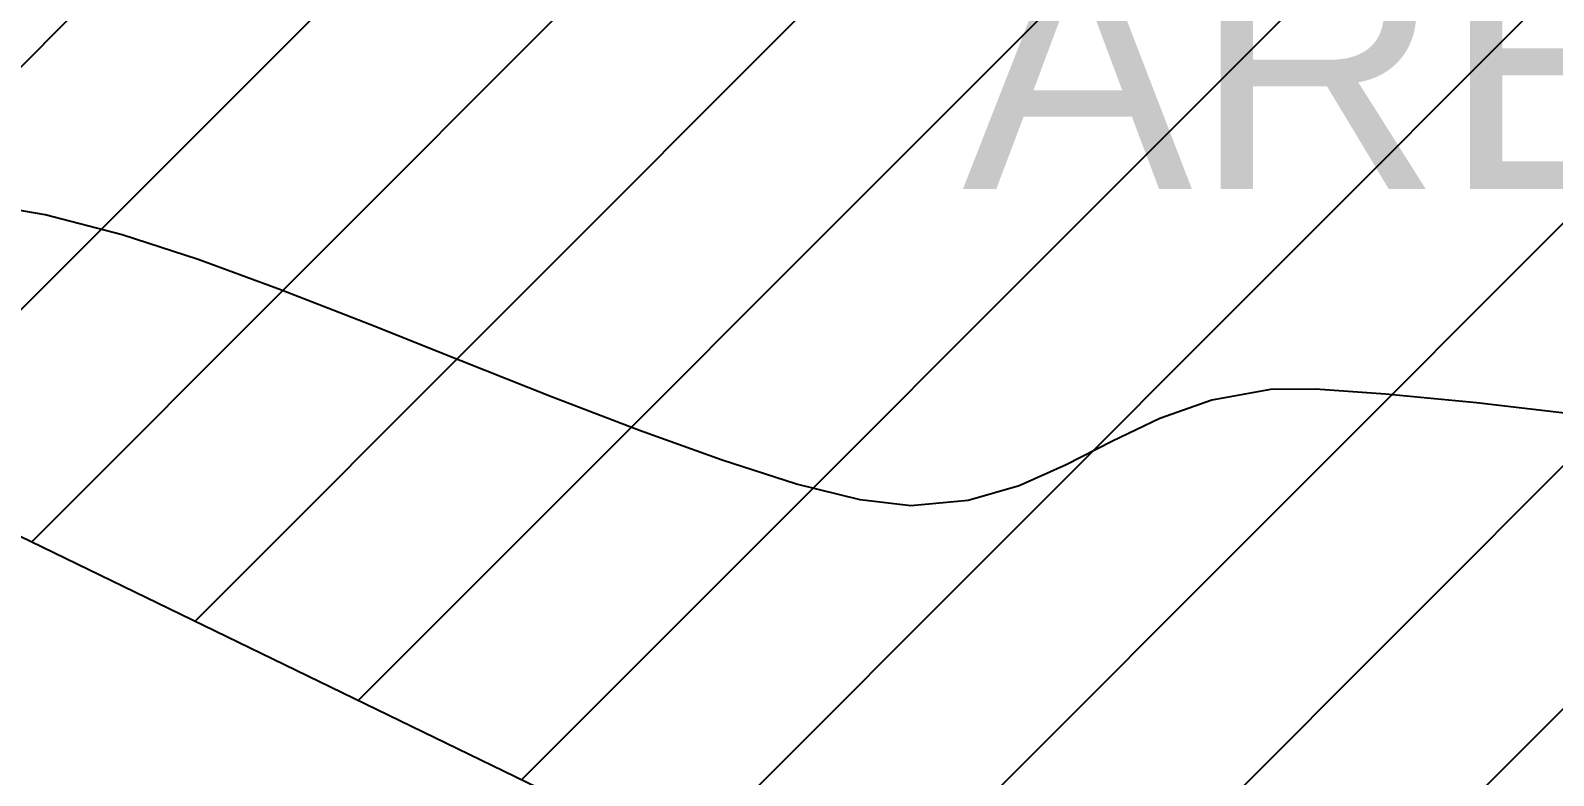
# Model space of a CAD drawing. Header units: millimetres. Extents: x 648844 to 649530, y 1246379 to 1246752.
# Drawn here: x 649040.94 to 649063.13, y 1246508.67 to 1246519.51 of the extents above; entities that cross this region are included whole.
import ezdxf

# ---------------------------------------------------------------- set-up
doc = ezdxf.new("R2010")
doc.units = ezdxf.units.MM
doc.header["$LTSCALE"] = 20
doc.header["$MEASUREMENT"] = 0
doc.layers.get('0').update_dxf_attribs({"linetype": 'CONTINUOUS'})
doc.layers.add('CONT-MNR2', color=9, linetype='CONTINUOUS')
doc.layers.add('quebrada', color=5, linetype='CONTINUOUS')
doc.styles.add('MINIMO', font='arial.ttf', dxfattribs={"height": 3.6})

msp = doc.modelspace()

# ---------------------------------------------------------------- hatches: boundary and pattern name
h = msp.add_hatch()
h.set_pattern_fill('ANSI31', color=2, scale=20, style=0)
h.set_pattern_definition([(45, (-526.4316, -3378.368), (-1.767766953, 1.767766953), [])])
edge = h.paths.add_edge_path()
edge.add_line((649057.852, 1246574.732), (649143.484, 1246525.396))
edge.add_line((649021.465, 1246521.521), (649057.852, 1246574.732))
edge.add_line((649021.465, 1246521.521), (649126.013, 1246470.828))
edge.add_line((649143.484, 1246525.396), (649148.028, 1246486.904))
h.paths.add_polyline_path([(649085.833, 1246502.103), (649115.307, 1246502.103), (649115.307, 1246507.529), (649085.833, 1246507.529)], flags=24)

# ---------------------------------------------------------------- linework, layer by layer
at = {"color": 7}
msp.add_line((649021.465, 1246521.521), (649126.013, 1246470.828), dxfattribs=at)
at = {"layer": 'CONT-MNR2', "elevation": 37, "flags": 128}
msp.add_lwpolyline([(649063.582, 1246513.909), (649062.009, 1246514.09), (649060.684, 1246514.22), (649059.665, 1246514.289), (649059.007, 1246514.286), (649058.153, 1246514.13), (649057.398, 1246513.862), (649056.704, 1246513.532), (649056.032, 1246513.189), (649055.344, 1246512.885), (649054.601, 1246512.669), (649053.765, 1246512.591), (649053.03, 1246512.678), (649052.1, 1246512.909), (649051.016, 1246513.255), (649049.814, 1246513.689), (649048.533, 1246514.181), (649047.211, 1246514.705), (649045.886, 1246515.23), (649044.597, 1246515.731), (649043.381, 1246516.177), (649042.276, 1246516.54), (649041.152, 1246516.827), (649040.077, 1246517.015)], dxfattribs=at)

# ---------------------------------------------------------------- texts
at = {"layer": 'quebrada', "insert": (649054.518, 1246520.807), "char_height": 3.6, "width": 22.21846, "attachment_point": 1, "style": 'MINIMO'}
msp.add_mtext('AREA # 1', dxfattribs=at)

doc.saveas('drawing.dxf')
